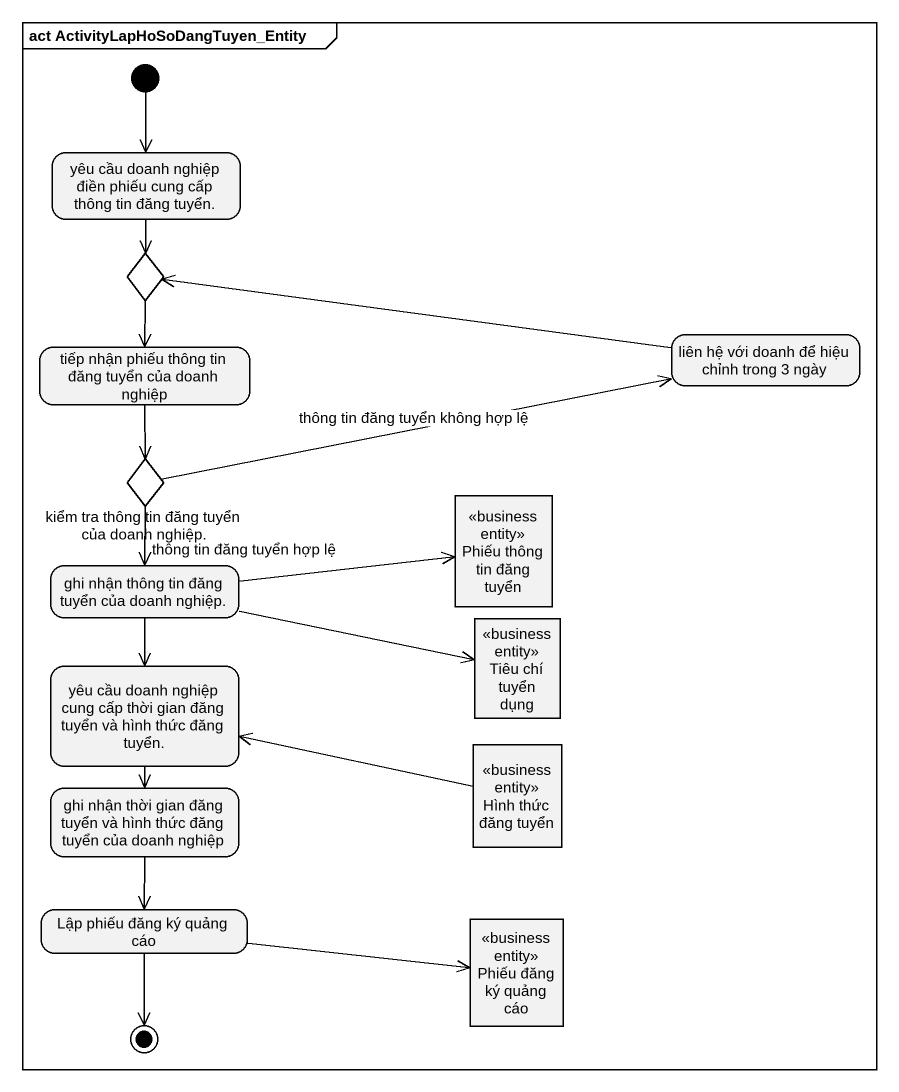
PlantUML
@startuml
mainframe act ActivityLapHoSoDangTuyen_Entity
hide empty description
state "yêu cầu doanh nghiệp điền phiếu cung cấp thông tin đăng tuyển." as yêu_cầu_doanh_nghiệp_điền
state choice1 <<choice>>
state "tiếp nhận phiếu thông tin đăng tuyển của doanh nghiệp" as tiếp_nhận_phiếu_thông_tin
state "liên hệ với doanh để hiệu chỉnh trong 3 ngày" as liên_hệ_với_doanh_để_hiệu
state "kiểm tra thông tin đăng tuyển của doanh nghiệp." as kiểm_tra_thông_tin_đăng <<choice>>
state "Phiếu thông tin đăng tuyển" as Phiếu_thông_tin_đăng_tuyển <<business entity>>
state "ghi nhận thông tin đăng tuyển của doanh nghiệp." as ghi_nhận_thông_tin_đăng
state "yêu cầu doanh nghiệp cung cấp thời gian đăng tuyển và hình thức đăng tuyển." as yêu_cầu_doanh_nghiệp_cung
state "Tiêu chí tuyển dụng" as Tiêu_chí_tuyển_dụng <<business entity>>
state "ghi nhận thời gian đăng tuyển và hình thức đăng tuyển của doanh nghiệp" as ghi_nhận_thời_gian_đăng
state "Hình thức đăng tuyển" as Hình_thức_đăng_tuyển <<business entity>>
state "Lập phiếu đăng ký quảng cáo" as Lập_phiếu_đăng_ký_quảng_cáo
state "Phiếu đăng ký quảng cáo" as Phiếu_đăng_ký_quảng_cáo <<business entity>>
[*] --> yêu_cầu_doanh_nghiệp_điền
yêu_cầu_doanh_nghiệp_điền --> choice1
choice1 --> tiếp_nhận_phiếu_thông_tin
tiếp_nhận_phiếu_thông_tin --> kiểm_tra_thông_tin_đăng
liên_hệ_với_doanh_để_hiệu -left-> choice1
kiểm_tra_thông_tin_đăng -right-> liên_hệ_với_doanh_để_hiệu : thông tin đăng tuyển không hợp lệ
kiểm_tra_thông_tin_đăng --> ghi_nhận_thông_tin_đăng : thông tin đăng tuyển hợp lệ
ghi_nhận_thông_tin_đăng -right-> Phiếu_thông_tin_đăng_tuyển
ghi_nhận_thông_tin_đăng --> yêu_cầu_doanh_nghiệp_cung
ghi_nhận_thông_tin_đăng -right-> Tiêu_chí_tuyển_dụng
yêu_cầu_doanh_nghiệp_cung --> ghi_nhận_thời_gian_đăng
ghi_nhận_thời_gian_đăng --> Lập_phiếu_đăng_ký_quảng_cáo
Hình_thức_đăng_tuyển -left-> yêu_cầu_doanh_nghiệp_cung
Lập_phiếu_đăng_ký_quảng_cáo -right-> Phiếu_đăng_ký_quảng_cáo
Lập_phiếu_đăng_ký_quảng_cáo --> [*]
@enduml
